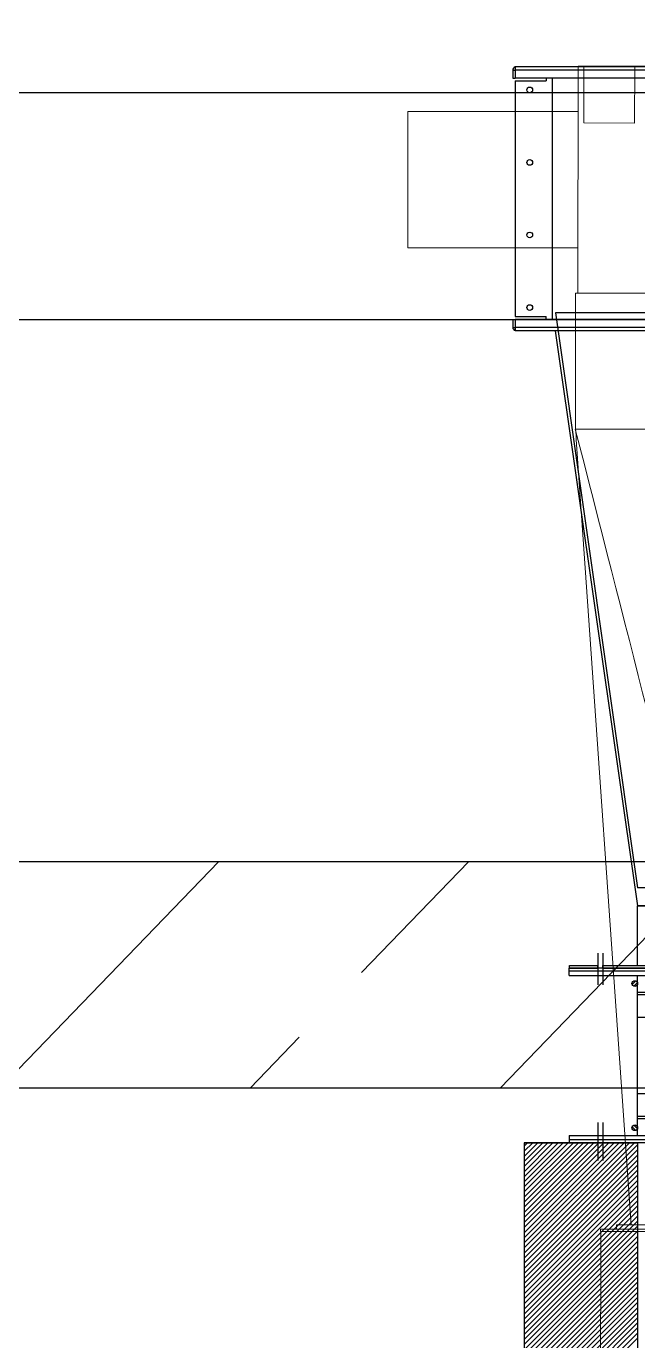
# Model space of a CAD drawing. Header units: millimetres. Extents: x -379292 to 1221486, y 92049 to 447512.
# Drawn here: x -172313 to -171773, y 213018 to 214177 of the extents above; entities that cross this region are included whole.
import ezdxf

# ---------------------------------------------------------------- set-up
doc = ezdxf.new("R2010")
doc.units = ezdxf.units.MM
doc.layers.add('05_WALL', color=3, linetype='Continuous')
doc.layers.add('E_CT_ZA', color=6, linetype='Continuous')
for name, color, linetype, lineweight in [('_Systemair', 3, 'Continuous', 30), ('_Systemair Ventilation Equipments', 7, 'Continuous', 30), ('Aironn-DEF', 7, 'Continuous', 0)]:
    doc.layers.add(name, color=color, linetype=linetype, lineweight=lineweight)
doc.styles.get("Standard").update_dxf_attribs({"font": 'segoeuil.ttf'})

# ---------------------------------------------------------------- blocks, each defined once
blk = doc.blocks.new('GFL 1250')
at = {"layer": '_Systemair Ventilation Equipments', "color": 8}
for p, q in [((12063.17, 3614.68), (12063.17, 3745.78)), ((12063.42, 3614.68), (12063.42, 3745.78)), ((12057.92, 3617.73), (12057.92, 3742.73)), ((12063.22, 3617.73), (12057.92, 3617.73)), ((12063.42, 3614.68), (12063.17, 3614.68)), ((12063.17, 3611.73), (12063.17, 3614.23)), ((12063.42, 3614.23), (12063.17, 3614.23)), ((12063.42, 3611.73), (12063.42, 3614.23)), ((12063.42, 3611.73), (12063.17, 3611.73)), ((12063.42, 3611.73), (12063.17, 3611.73))]:
    blk.add_line(p, q, dxfattribs=at)
blk = doc.blocks.new('RSA 1250')
at = {"layer": '_Systemair Ventilation Equipments', "color": 8}
for p, q in [((12103.56, 3752.73), (12103.56, 3607.73)), ((12103.56, 3607.73), (12103.56, 3617.73)), ((12103.56, 3617.73), (12228.56, 3617.73)), ((12113.29, 3607.73), (12103.56, 3617.47)), ((12113.74, 3607.73), (12103.74, 3617.73)), ((12114.19, 3607.73), (12104.19, 3617.73)), ((12114.64, 3607.73), (12104.64, 3617.73)), ((12115.09, 3607.73), (12105.09, 3617.73)), ((12115.54, 3607.73), (12105.54, 3617.73)), ((12115.99, 3607.73), (12105.99, 3617.73)), ((12116.43, 3607.73), (12106.43, 3617.73)), ((12116.88, 3607.73), (12106.88, 3617.73)), ((12117.33, 3607.73), (12107.33, 3617.73)), ((12117.78, 3607.73), (12107.78, 3617.73)), ((12118.23, 3607.73), (12108.23, 3617.73)), ((12118.68, 3607.73), (12108.68, 3617.73)), ((12119.13, 3607.73), (12109.13, 3617.73)), ((12119.58, 3607.73), (12109.58, 3617.73)), ((12120.03, 3607.73), (12110.03, 3617.73)), ((12120.48, 3607.73), (12110.48, 3617.73)), ((12120.92, 3607.73), (12110.92, 3617.73)), ((12121.37, 3607.73), (12111.37, 3617.73)), ((12121.82, 3607.73), (12111.82, 3617.73)), ((12122.27, 3607.73), (12112.27, 3617.73)), ((12122.72, 3607.73), (12112.72, 3617.73)), ((12123.17, 3607.73), (12113.17, 3617.73)), ((12123.62, 3607.73), (12113.62, 3617.73)), ((12124.07, 3607.73), (12114.07, 3617.73)), ((12124.52, 3607.73), (12114.52, 3617.73)), ((12124.97, 3607.73), (12114.97, 3617.73)), ((12125.41, 3607.73), (12115.41, 3617.73)), ((12125.86, 3607.73), (12115.86, 3617.73)), ((12126.31, 3607.73), (12116.31, 3617.73)), ((12126.76, 3607.73), (12116.76, 3617.73)), ((12127.21, 3607.73), (12117.21, 3617.73)), ((12127.66, 3607.73), (12117.66, 3617.73)), ((12128.11, 3607.73), (12118.11, 3617.73)), ((12128.56, 3607.73), (12118.56, 3617.73)), ((12129.01, 3607.73), (12119.01, 3617.73)), ((12129.46, 3607.73), (12119.46, 3617.73)), ((12129.9, 3607.73), (12119.9, 3617.73)), ((12130.35, 3607.73), (12120.35, 3617.73)), ((12130.8, 3607.73), (12120.8, 3617.73)), ((12112.84, 3607.73), (12103.56, 3617.02)), ((12112.39, 3607.73), (12103.56, 3616.57)), ((12111.94, 3607.73), (12103.56, 3616.12)), ((12111.5, 3607.73), (12103.56, 3615.67)), ((12111.05, 3607.73), (12103.56, 3615.22)), ((12110.6, 3607.73), (12103.56, 3614.77)), ((12110.15, 3607.73), (12103.56, 3614.32)), ((12109.7, 3607.73), (12103.56, 3613.87)), ((12109.25, 3607.73), (12103.56, 3613.42)), ((12108.8, 3607.73), (12103.56, 3612.98)), ((12108.35, 3607.73), (12103.56, 3612.53)), ((12107.9, 3607.73), (12103.56, 3612.08)), ((12107.45, 3607.73), (12103.56, 3611.63)), ((12107, 3607.73), (12103.56, 3611.18)), ((12106.56, 3607.73), (12103.56, 3610.73)), ((12106.11, 3607.73), (12103.56, 3610.28)), ((12105.66, 3607.73), (12103.56, 3609.83)), ((12105.21, 3607.73), (12103.56, 3609.38)), ((12104.76, 3607.73), (12103.56, 3608.93)), ((12104.31, 3607.73), (12103.56, 3608.49)), ((12103.86, 3607.73), (12103.56, 3608.04)), ((12103.56, 3607.73), (12228.56, 3607.73))]:
    blk.add_line(p, q, dxfattribs=at)
blk = doc.blocks.new('EVH 1250')
at = {"layer": '_Systemair Ventilation Equipments', "color": 8}
for p, q in [((12307.23, 3748.71), (12307.23, 3611.71)), ((12307.48, 3748.71), (12307.48, 3611.71)), ((12307.88, 3611.71), (12307.88, 3748.71)), ((12321.98, 3611.71), (12321.98, 3748.71)), ((12322.38, 3748.71), (12322.38, 3611.71)), ((12322.63, 3748.71), (12322.63, 3611.71)), ((12309.35, 3617.75), (12309.35, 3742.75)), ((12309.55, 3617.75), (12309.55, 3742.75)), ((12311.55, 3617.75), (12311.55, 3742.75)), ((12318.28, 3617.75), (12318.28, 3742.75)), ((12320.28, 3617.75), (12320.28, 3742.75)), ((12320.48, 3617.75), (12320.48, 3742.75)), ((12321.98, 3617.75), (12307.88, 3617.75)), ((12308.67, 3617.27), (12308.35, 3617.59)), ((12308.81, 3617.41), (12308.49, 3617.73)), ((12321.08, 3617.41), (12321.4, 3617.73)), ((12321.22, 3617.27), (12321.54, 3617.59)), ((12308.68, 3614.7), (12305.91, 3614.7)), ((12308.68, 3614.26), (12305.91, 3614.26)), ((12324.2, 3614.7), (12320.83, 3614.7)), ((12324.2, 3614.26), (12320.83, 3614.26)), ((12307.88, 3611.71), (12307.23, 3611.71)), ((12307.88, 3611.71), (12307.23, 3611.71)), ((12321.98, 3611.71), (12322.63, 3611.71)), ((12321.98, 3611.71), (12322.63, 3611.71))]:
    blk.add_line(p, q, dxfattribs=at)
for centre in [(12308.58, 3617.5), (12321.31, 3617.5)]:
    blk.add_circle(centre, 0.25, dxfattribs=at)
blk = doc.blocks.new('GDD 1250')
at = {"layer": '_Systemair Ventilation Equipments', "color": 8, "linetype": 'Continuous'}
for p, q in [((12625.02, 1429.51), (12625.02, 1282.91)), ((12625.32, 1429.51), (12625.32, 1282.91)), ((12626.02, 1429.51), (12626.02, 1282.91)), ((12647.32, 1429.51), (12647.32, 1282.91)), ((12648.02, 1429.51), (12648.02, 1282.91)), ((12648.32, 1429.51), (12648.32, 1282.91)), ((12647.32, 1286.21), (12626.02, 1286.21)), ((12626.02, 1285.67), (12626.27, 1285.67)), ((12626.27, 1282.91), (12626.27, 1285.67)), ((12647.32, 1285.67), (12647.07, 1285.67)), ((12647.07, 1282.91), (12647.07, 1285.67)), ((12625.02, 1282.91), (12626.02, 1282.91)), ((12625.32, 1282.71), (12625.32, 1282.91)), ((12626.02, 1282.71), (12626.02, 1282.91)), ((12626.27, 1282.91), (12647.07, 1282.91)), ((12647.32, 1282.91), (12648.32, 1282.91)), ((12647.32, 1282.71), (12647.32, 1282.91)), ((12648.02, 1282.71), (12648.02, 1282.91)), ((12625.32, 1282.71), (12626.02, 1282.71)), ((12647.32, 1282.71), (12648.02, 1282.71))]:
    blk.add_line(p, q, dxfattribs=at)
for centre in [(12627.07, 1284.21), (12633.47, 1284.21), (12639.87, 1284.21), (12646.27, 1284.21)]:
    blk.add_circle(centre, 0.25, dxfattribs=at)
for centre, start, end in [((12625.32, 1283.01), 199.2975, 270), ((12648.02, 1283.01), 270, 340.7025)]:
    blk.add_arc(centre, 0.3, start, end, dxfattribs=at)
blk = doc.blocks.new('red1250')
at = {"layer": '_Systemair', "color": 8}
for p, q in [((15507.5, 2064.58), (15507.5, 1939.58)), ((15558.25, 2064.58), (15558.25, 1939.58)), ((15507.5, 1939.58), (15507.5, 1932.33)), ((15507.5, 1932.33), (15558.25, 1939.58))]:
    blk.add_line(p, q, dxfattribs=at)
blk = doc.blocks.new('OtoParkBodrumKatMimari')
at = {"layer": '05_WALL', "color": 8, "flags": 128}
for points in [[(71500, 116100), (71500, 116600), (76550, 116600), (76550, 113300), (71500, 113300)], [(71500, 113100), (76550, 113100), (76550, 107000), (71500, 107000), (71500, 107500)]]:
    blk.add_lwpolyline(points, dxfattribs=at)
at = {"layer": '_Systemair', "color": 7, "xscale": 10, "yscale": 10, "zscale": 10, "rotation": 270}
blk.add_blockref('red1250', (55185.5, 268165), dxfattribs=at)
at = {"layer": '_Systemair Ventilation Equipments', "xscale": 10, "yscale": 10, "zscale": 10, "rotation": 270}
for name, p in [('GDD 1250', (61644.2, 239573.2)), ('GFL 1250', (38404, 233161.7)), ('EVH 1250', (38404, 235599.8))]:
    blk.add_blockref(name, p, dxfattribs=at)
at = {"layer": '_Systemair Ventilation Equipments', "color": 8, "xscale": 10, "yscale": 10, "zscale": 10, "rotation": 270}
blk.add_blockref('RSA 1250', (38404, 233409.1), dxfattribs=at)
blk = doc.blocks.new('*U676')
h = blk.add_hatch()
h.set_pattern_fill('ANSI33', color=0, scale=50, angle=1, style=0)
h.paths.add_polyline_path([(-5586.5, 200), (9.2, 200), (9.2, 0), (-5586.5, 0)])
at = {"color": 0}
blk.add_lwpolyline([(-5586.5, 200), (9.2, 200), (9.2, 0), (-5586.5, 0)], close=True, dxfattribs=at)
at = {"ltscale": 25, "flags": 1}
for tag, p in [('YUKSEKLIK', (-228.6, -148.7)), ('KALINLIK', (-228.6, -213.3))]:
    blk.add_attdef(tag, p, '', height=50, dxfattribs=at)
blk = doc.blocks.new('AIRONN DEF 1250-1')
at = {"layer": 'Aironn-DEF', "color": 7, "linetype": 'Continuous', "lineweight": 15}
for p, q in [((4105.98, 5140.36), (4105.96, 5120.35)), ((4106.5, 5135.36), (4106.5, 5140.36)), ((4110.97, 5135.35), (4110.98, 5140.35)), ((4090.96, 5124.35), (4090.97, 5136.38)), ((4090.97, 5136.38), (4105.97, 5136.37)), ((4106.5, 5135.36), (4110.97, 5135.35)), ((4090.96, 5124.35), (4105.96, 5124.34)), ((4105.76, 5120.35), (4246.18, 5120.24)), ((4107.97, 5037.74), (4107.97, 5037.54)), ((4107.97, 5037.74), (4162.63, 5037.69)), ((4107.97, 5037.54), (4162.63, 5037.49)), ((4107.99, 5037.54), (4107.98, 5036.09)), ((4109.37, 5038.14), (4109.37, 5037.74)), ((4242.38, 5038.03), (4109.37, 5038.14)), ((4107.98, 5036.09), (4107.98, 5036.09)), ((4107.98, 5035.49), (4107.88, 4914.78)), ((4107.98, 5035.49), (4107.98, 5035.49))]:
    blk.add_line(p, q, dxfattribs=at)
at = {"layer": 'Aironn-DEF', "color": 7}
blk.add_line((4105.98, 5140.36), (4241.51, 5140.24), dxfattribs=at)
at = {"layer": 'Aironn-DEF', "color": 2, "linetype": 'Continuous', "lineweight": 15}
for p, q in [((4105.76, 5120.35), (4105.75, 5108.35)), ((4105.74, 5108.35), (4246.17, 5108.24)), ((4105.75, 5108.35), (4246.17, 5108.24)), ((4105.81, 5107.42), (4110.68, 5038.14))]:
    blk.add_line(p, q, dxfattribs=at)
for points, knots in [([(4123.6, 5038.33), (4123.6, 5038.33), (4123.6, 5038.33), (4116.38, 5066.68), (4110, 5091.68), (4105.74, 5108.35)], [0, 0, 0, 0, 0.25, 0.5, 1, 1, 1, 1]), ([(4105.76, 5108.29), (4105.78, 5108.15), (4105.82, 5107.87), (4105.82, 5107.57), (4105.81, 5107.42)], [0, 0, 0, 0, 0.494646, 1, 1, 1, 1])]:
    blk.add_open_spline(points, degree=3, knots=knots, dxfattribs=at)
at = {"layer": 'Aironn-DEF', "color": 7, "linetype": 'Continuous', "lineweight": 15}
blk.add_open_spline([(4107.98, 5035.49), (4107.98, 5035.49), (4107.98, 5035.5), (4107.98, 5035.57), (4107.98, 5035.67), (4107.99, 5035.76), (4107.99, 5035.82), (4107.99, 5035.87), (4107.99, 5035.94), (4107.99, 5036), (4107.98, 5036.05), (4107.98, 5036.08), (4107.98, 5036.09), (4107.98, 5036.09)], degree=3, knots=[0, 0, 0, 0, 0.124744, 0.249487, 0.374231, 0.498975, 0.529735, 0.581799, 0.65511, 0.749586, 0.8251, 0.892079, 1, 1, 1, 1], dxfattribs=at)

msp = doc.modelspace()

# ---------------------------------------------------------------- block references
at = {"color": 8}
msp.add_blockref('OtoParkBodrumKatMimari', (-246354.8, 100818.8), dxfattribs=at)

# ---------------------------------------------------------------- next in the draw order: block references
at = {"layer": '_Systemair', "color": 7, "xscale": 10, "yscale": 10, "zscale": 10, "rotation": 270}
msp.add_blockref('red1250', (-191169.1, 368999.6), dxfattribs=at)
at = {"layer": 'Aironn-DEF', "color": 0, "xscale": 10, "yscale": 10, "zscale": 10}
msp.add_blockref('AIRONN DEF 1250-1', (-212885.7, 162738.6), dxfattribs=at)
at = {"layer": 'E_CT_ZA', "color": 5, "rotation": 179.9999999999999}
msp.add_blockref('*U676', (-176545.6, 213440.6), dxfattribs=at)

doc.saveas('drawing.dxf')
